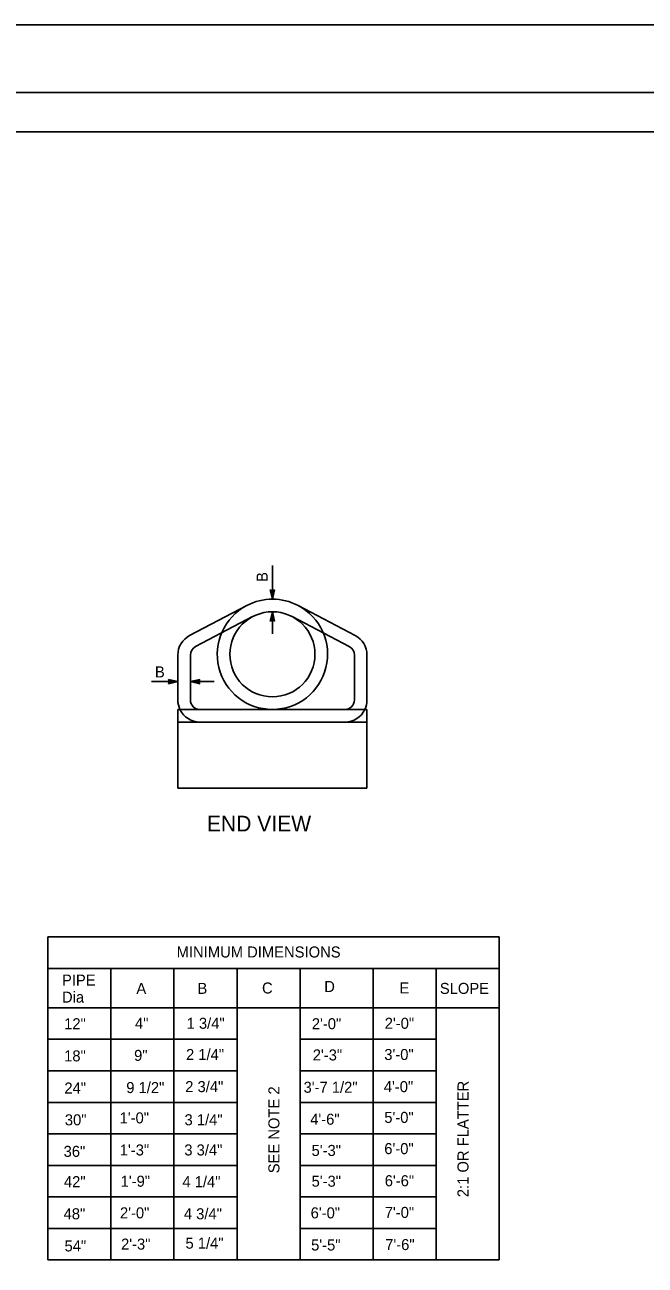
# Model space of a CAD drawing. Extents: x -894 to 866, y -472 to 714.
# Drawn here: x -402 to -8, y -74 to 714 of the extents above; entities that cross this region are included whole.
import ezdxf

# ---------------------------------------------------------------- set-up
doc = ezdxf.new("R2010")
doc.units = 0
for name, color, linetype in [('56 Stage 3 Anno', 7, 'Continuous'), ('57 Undefined', 7, 'Continuous'), ('60 Nongeo Data', 7, 'Continuous'), ('border_PLOTTING-ELEMENTS', 7, 'Continuous'), ('border_rw_22x34_Cut_Lines', 7, 'Continuous'), ('border_SHEET', 7, 'Continuous')]:
    doc.layers.add(name, color=color, linetype=linetype)

msp = doc.modelspace()

# ---------------------------------------------------------------- linework, layer by layer
at = {"layer": '56 Stage 3 Anno'}
for p, q in [((-244.64, 349.02), (-244.64, 370.33)), ((-244.64, 349.02), (-245.97, 355.02)), ((-245.97, 355.02), (-245.97, 355.02)), ((-245.97, 355.02), (-244.64, 354.22)), ((-244.64, 350.41), (-245.61, 354.79)), ((-244.64, 351.78), (-245.26, 354.61)), ((-244.64, 353.17), (-244.9, 354.37)), ((-244.64, 354.22), (-243.3, 355.02)), ((-243.3, 355.02), (-244.64, 349.02)), ((-243.66, 354.81), (-244.64, 350.4)), ((-244.02, 354.57), (-244.64, 351.78)), ((-244.36, 354.39), (-244.64, 353.17)), ((-243.3, 355.02), (-243.3, 355.02)), ((-244.64, 349.02), (-244.64, 349.02)), ((-245.98, 335.02), (-244.64, 341.02)), ((-245.62, 335.24), (-244.64, 339.64)), ((-244.64, 327.09), (-244.64, 341.02)), ((-244.64, 341.02), (-244.64, 341.02)), ((-244.64, 341.02), (-243.31, 335.02)), ((-244.64, 339.63), (-243.67, 335.26)), ((-244.64, 335.82), (-245.98, 335.02)), ((-245.98, 335.02), (-245.98, 335.02)), ((-245.26, 335.47), (-244.64, 338.26)), ((-244.92, 335.65), (-244.64, 336.88)), ((-244.64, 338.26), (-244.02, 335.43)), ((-244.64, 336.88), (-244.38, 335.67)), ((-243.31, 335.02), (-244.64, 335.82)), ((-243.31, 335.02), (-243.31, 335.02)), ((-321.33, 296.71), (-304.64, 296.71)), ((-309.84, 296.71), (-310.64, 298.05)), ((-310.64, 298.05), (-310.64, 298.05)), ((-310.64, 298.05), (-304.64, 296.71)), ((-304.64, 296.71), (-310.64, 295.38)), ((-310.64, 295.38), (-309.84, 296.71)), ((-310.64, 295.38), (-310.64, 295.38)), ((-310.42, 297.7), (-306.02, 296.71)), ((-306.03, 296.71), (-310.41, 295.74)), ((-307.4, 296.71), (-310.23, 296.09)), ((-310.19, 297.34), (-307.4, 296.71)), ((-310.01, 296.99), (-308.78, 296.72)), ((-308.78, 296.72), (-309.99, 296.45)), ((-304.64, 296.71), (-304.64, 296.71)), ((-296.64, 296.71), (-290.64, 298.04)), ((-296.64, 296.71), (-281.66, 296.71)), ((-290.64, 295.37), (-296.64, 296.71)), ((-296.64, 296.71), (-296.64, 296.71)), ((-290.86, 295.73), (-295.26, 296.71)), ((-295.25, 296.72), (-290.87, 297.68)), ((-293.88, 296.71), (-291.05, 297.34)), ((-291.09, 296.09), (-293.88, 296.71)), ((-292.5, 296.71), (-291.29, 296.98)), ((-291.27, 296.44), (-292.5, 296.71)), ((-290.64, 298.04), (-291.44, 296.71)), ((-291.44, 296.71), (-290.64, 295.37)), ((-290.64, 298.04), (-290.64, 298.04)), ((-290.64, 295.37), (-290.64, 295.37))]:
    msp.add_line(p, q, dxfattribs=at)
at = {"layer": '60 Nongeo Data'}
for p, q in [((-297.15, 325.96), (-260.93, 345)), ((-192.13, 325.96), (-228.35, 345)), ((-293.43, 318.88), (-257.2, 337.92)), ((-195.85, 318.88), (-232.08, 337.92)), ((-304.64, 285.02), (-304.64, 313.56)), ((-296.64, 285.02), (-296.64, 313.56)), ((-192.64, 285.02), (-192.64, 313.56)), ((-184.64, 285.02), (-184.64, 313.56)), ((-304.64, 279.02), (-184.64, 279.02)), ((-304.64, 279.02), (-304.64, 229.02)), ((-184.64, 279.02), (-184.64, 229.02)), ((-304.64, 271.02), (-184.64, 271.02)), ((-304.64, 229.02), (-184.64, 229.02)), ((-387.09, 134.65), (-100.76, 134.65)), ((-387.09, 134.65), (-387.09, -70.35)), ((-100.76, 134.65), (-100.76, -70.35)), ((-387.09, 114.65), (-100.76, 114.65)), ((-347.09, 114.65), (-347.09, -70.35)), ((-307.09, 114.65), (-307.09, -70.35)), ((-267.09, 114.65), (-267.09, -70.35)), ((-227.09, 114.65), (-227.09, -70.35)), ((-180.76, 114.65), (-180.76, -70.35)), ((-140.76, 114.65), (-140.76, -70.35)), ((-387.09, 89.65), (-216.4, 89.65)), ((-227.09, 89.65), (-100.76, 89.65)), ((-387.09, 69.65), (-267.09, 69.65)), ((-227.09, 69.65), (-140.76, 69.65)), ((-387.09, 49.65), (-267.09, 49.65)), ((-227.09, 49.65), (-140.76, 49.65)), ((-387.09, 29.65), (-267.09, 29.65)), ((-227.09, 29.65), (-140.76, 29.65)), ((-387.09, 9.65), (-267.09, 9.65)), ((-227.09, 9.65), (-140.76, 9.65)), ((-387.09, -10.35), (-267.09, -10.35)), ((-227.09, -10.35), (-140.76, -10.35)), ((-387.09, -30.35), (-267.09, -30.35)), ((-227.09, -30.35), (-140.76, -30.35)), ((-387.09, -50.35), (-267.09, -50.35)), ((-227.09, -50.35), (-140.76, -50.35)), ((-387.09, -70.35), (-100.76, -70.35))]:
    msp.add_line(p, q, dxfattribs=at)
msp.add_circle((-244.64, 314.02), 27, dxfattribs=at)
for centre, radius, start, end in [((-244.64, 314.02), 35, 62.26944, 117.73056), ((-244.64, 314.02), 35, 117.73056, 270), ((-244.64, 314.02), 35, 270, 62.26944), ((-290.64, 313.56), 14, 117.73054, 180), ((-198.64, 313.56), 14, 0, 62.26946), ((-290.64, 313.56), 6, 117.73054, 180), ((-198.64, 313.56), 6, 0, 62.26946), ((-290.64, 285.02), 14, 180, 205.37693), ((-290.64, 285.02), 6, 180, 270), ((-198.64, 285.02), 6, 270, 0), ((-198.64, 285.02), 14, 334.62307, 0), ((-290.64, 285.02), 14, 205.37693, 270), ((-198.64, 285.02), 14, 270, 334.62307)]:
    msp.add_arc(centre, radius, start, end, dxfattribs=at)
at = {"layer": 'border_PLOTTING-ELEMENTS'}
for points in [[(-894.04, -472.43), (865.96, -472.43), (865.96, 713.58), (-894.04, 713.58)], [(-864.04, 670.58), (835.96, 670.58), (835.96, -429.43), (-864.04, -429.43)]]:
    msp.add_lwpolyline(points, close=True, dxfattribs=at)
at = {"layer": 'border_rw_22x34_Cut_Lines'}
msp.add_lwpolyline([(-864.04, 670.58), (835.96, 670.58), (835.96, -429.43), (-864.04, -429.43)], close=True, dxfattribs=at)
at = {"layer": 'border_SHEET'}
msp.add_line((-814.04, 645.57), (810.96, 645.57), dxfattribs=at)

# ---------------------------------------------------------------- texts
at = {"layer": '57 Undefined'}
for s, p in [('B', (-247.64, 359.97)), ('2:1 OR FLATTER', (-120.25, -30.54)), ('SEE NOTE 2', (-240.2, -15.38))]:
    msp.add_text(s, height=7, rotation=90, dxfattribs=at).set_placement(p)
for s, height, p in [('B', 7, (-319.18, 299.36)), ('END VIEW', 10, (-286.21, 201.56)), ('MINIMUM DIMENSIONS', 7, (-305.4, 121.58)), ('PIPE', 7, (-378.14, 103.72)), ('A', 7, (-330.93, 98.47)), ('B', 7, (-292.18, 98.47)), ('C', 7, (-251.23, 98.72)), ('D', 7, (-211.76, 99.64)), ('E', 7, (-164.06, 98.76)), ('SLOPE', 7, (-138.44, 98.47)), ('Dia', 7, (-378.14, 92.94)), ('12"', 7, (-376.76, 76.04)), ('4"', 7, (-331.81, 76.33)), ('1 3/4"', 7, (-299.07, 76.33)), ('2\'-0"', 7, (-219.63, 76.04)), ('2\'-0"', 7, (-173.38, 76.33)), ('9"', 7, (-332.39, 55.93)), ('2 1/4"', 7, (-299.45, 56.51)), ('2\'-3"', 7, (-219.05, 56.22)), ('3\'-0"', 7, (-173.67, 56.51)), ('18"', 7, (-376.76, 55.64)), ('24"', 7, (-376.61, 35.24)), ('9 1/2"', 7, (-337.35, 35.53)), ('2 3/4"', 7, (-299.94, 36.12)), ('3\'-7 1/2"', 7, (-224.89, 35.72)), ('4\'-0"', 7, (-173.97, 36.12)), ('5\'-0"', 7, (-173.67, 16.59)), ('30"', 7, (-376.31, 15.05)), ('1\'-0"', 7, (-341.57, 16.3)), ('3 1/4"', 7, (-300.4, 15.1)), ('4\'-6"', 7, (-220.67, 15.43)), ('36"', 7, (-377.11, -4.97)), ('1\'-3"', 7, (-341.48, -4.09)), ('3 3/4"', 7, (-300.53, -4.09)), ('5\'-3"', 7, (-219.79, -4.38)), ('6\'-0"', 7, (-173.67, -3.22)), ('42"', 7, (-376.9, -24.2)), ('1\'-9"', 7, (-340.9, -23.91)), ('4 1/4"', 7, (-301.74, -24.2)), ('5\'-3"', 7, (-219.79, -23.91)), ('6\'-6"', 7, (-173.38, -23.62)), ('48"', 7, (-377.11, -44.59)), ('2\'-0"', 7, (-341.35, -44.01)), ('4 3/4"', 7, (-300.82, -44.59)), ('6\'-0"', 7, (-220.38, -44.01)), ('7\'-0"', 7, (-173.38, -43.72)), ('54"', 7, (-376.52, -64.99)), ('2\'-3"', 7, (-340.66, -63.83)), ('5 1/4"', 7, (-299.78, -63.24)), ('5\'-5"', 7, (-220.09, -64.41)), ('7\'-6"', 7, (-173.09, -64.12))]:
    msp.add_text(s, height=height, dxfattribs=at).set_placement(p)

doc.saveas('drawing.dxf')
